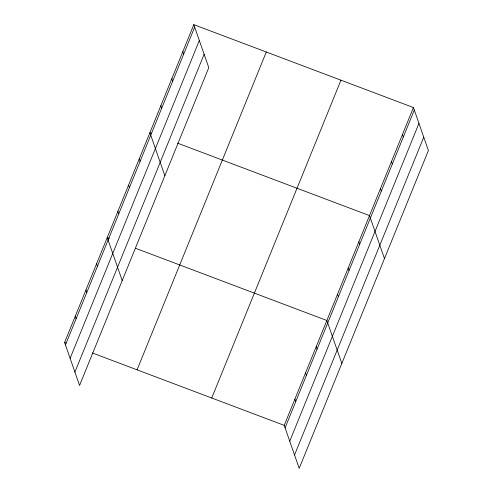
<?xml version="1.0" encoding="UTF-8"?>
<svg xmlns="http://www.w3.org/2000/svg" width="493" height="493" viewBox="0 0 493 493"><rect width="100%" height="100%" fill="white"/><g stroke="black" fill="none" stroke-linecap="round" stroke-linejoin="round"><path stroke-width="0.74" d="M193.811 24.65L208.779 67.64L79.564 385.458L64.595 342.469L193.811 24.65L413.436 107.542L428.405 150.531L299.189 468.35L284.221 425.36L413.436 107.542M65.458 344.946L194.673 27.127M70.111 358.319L199.326 40.494M74.911 372.092L204.127 54.267M137.072 369.824L266.288 52.005M211.744 398.011L340.959 80.186M285.083 427.838L414.299 110.019M289.736 441.21L418.951 123.386M294.537 454.984L423.752 137.159M151.296 133.246L149.878 132.709L164.847 175.699M177.591 143.167L369.503 215.601L384.472 258.591M109.366 238.396L107.234 237.589L122.209 280.579M135.655 248.318L326.859 320.481L341.828 363.47M64.595 342.469L66.019 343.005M92.308 352.933L284.221 425.36M402.454 134.558L403.317 137.036M391.467 161.575L392.329 164.052M380.485 188.585L381.348 191.062M358.842 241.823L359.705 244.3M348.181 268.044L349.044 270.521M337.52 294.259L338.383 296.737M316.198 346.702L317.061 349.18M305.543 372.924L306.406 375.401M182.829 51.666L183.692 54.144M294.882 399.145L295.745 401.622M171.841 78.677L172.704 81.16M160.86 105.693L161.722 108.17M139.217 158.931L140.08 161.408M128.556 185.152L129.419 187.63M117.895 211.368L118.758 213.845M96.579 263.81L97.441 266.288M85.918 290.032L86.78 292.509M75.256 316.253L76.119 318.731"/></g></svg>
